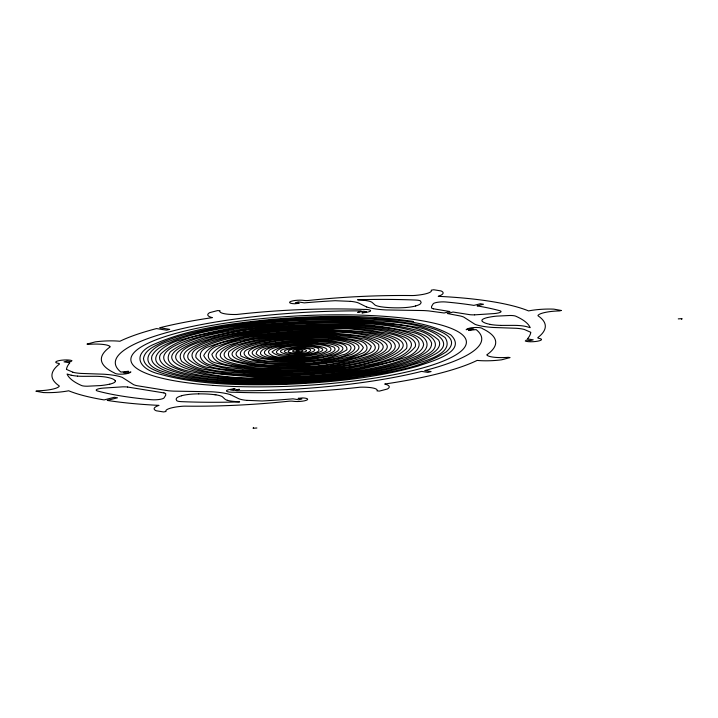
<?xml version="1.0" encoding="UTF-8"?>
<svg xmlns="http://www.w3.org/2000/svg" width="718" height="718" viewBox="0 0 718 718"><rect width="100%" height="100%" fill="white"/><g stroke="black" fill="none" stroke-linecap="round" stroke-linejoin="round"><path stroke-width="1.08" d="M253.535 427.452L253.068 428.269L256.882 427.991M681.633 319.429L682.1 318.613L678.277 318.882M296.094 350.743C298.787 349.11 307.905 350.546 299.621 351.901C285.306 352.547 296.121 347.916 303.391 349.28C315.238 351.703 290.727 354.818 288.241 351.649C287.487 347.332 318.801 346.866 308.659 352.044C299.953 356.406 266.809 352.053 296.444 347.763C334.166 346.623 304.629 357.456 287.828 354.405C261.253 349.253 315.346 342.98 318.828 349.11C320.066 351.946 314.861 352.583 313.048 353.31C306.873 354.845 300.492 355.383 294.147 355.509C291.373 355.661 268.64 355.374 279.149 349.325C289.569 342.01 352.071 346.965 305.994 355.536C295.529 355.563 280.164 359.395 272.023 351.919C281.977 343.859 297.315 345.663 309.584 344.936C361.648 350.635 280.639 362.734 271.26 354.997C258.857 347.512 292.45 344.828 295.547 344.461C304.701 343.823 313.981 343.698 323.064 345.214C325.595 345.717 333.394 346.974 330.388 350.905C314.798 359.009 295.942 358.219 278.79 357.645C259.027 356.55 260.293 348.652 278.728 345.807C296.794 343.24 316.557 340.413 333.978 347.135C338.106 351.012 329.544 353.624 326.78 354.432C316.432 357.393 305.626 358.408 294.91 358.865C291.562 359.108 248.877 359.655 263.515 349.154C283.709 341.615 306.128 341.283 327.354 343.5C355.042 347.979 326.259 357.519 315.696 357.824C302.969 359.673 290.045 360.292 277.202 359.494C270.237 358.417 261.379 359.144 256.12 353.723C256.918 347.189 266.952 347.054 271.942 345.134C284.884 342.387 298.167 341.4 311.379 341.436C318.397 340.44 360.274 344.38 334.687 354.629C310.499 361.217 284.499 362.743 259.817 358.129C233.754 349.172 282.587 341.651 287.855 341.75C302.377 340.341 317.078 339.955 331.581 341.813C336.248 343.186 347.709 342.872 346.929 349.792C326.708 363.039 298.401 360.93 275.021 361.262C257.277 362.114 231.232 352.143 264.439 344.658C291.499 339.479 320.533 336.419 347.332 344.254C355.877 347.036 347.718 354.369 342.441 354.836C328.53 359.547 313.766 361.037 299.182 362.016C284.265 362.716 269.124 362.823 254.441 359.727C249.667 359.637 239.148 354.297 246.804 349.729C273.935 337.702 305.15 338.07 334.283 339.955C371.655 343.85 351.012 357.07 327.839 359.637C300.088 362.796 267.069 368.208 240.997 356.083C237.236 348.401 251.435 346.363 256.299 344.398C273.298 340.027 290.907 338.483 308.408 338.025C313.712 337.236 380.522 338.716 351.838 354.342C319.743 365.049 284.669 366.18 251.309 361.755C209.441 352.601 265.893 339.336 277.57 339.434C296.947 337.065 316.575 336.329 336.033 338.043C344.837 339.991 358.578 338.6 363.398 347.647C358.506 357.169 344.703 357.268 335.521 360.194C315.714 363.972 295.484 365.327 275.344 364.932C262.196 366.324 204.962 358.264 247.62 344.362C283.547 335.638 321.996 332.766 358.3 340.763C367.239 341.84 371.197 350.59 360.894 353.857C344.882 360.912 327.166 362.761 309.943 364.6C289.462 366.27 268.729 366.674 248.347 363.703C242.361 362.043 225.192 361.289 228.934 351.721C240.018 342.549 255.536 341.562 269.142 338.788C291.059 335.647 313.308 334.597 335.414 336.006C347.189 337.981 362.877 336.437 371.296 346.264C368.765 357.097 352.691 357.286 343.904 360.544C305.913 366.79 264.834 371.951 227.705 359.35C217.222 353.328 232.426 345.573 238.475 344.55C258.722 338.196 280.038 336.096 301.147 334.911C321.682 334.193 342.567 334.085 362.68 338.824C370.326 339.515 382.182 347.575 370.129 353.139C331.357 369.034 287.55 369.106 246.328 365.704C192.379 358.444 234.741 340.449 261.173 338.16C285.513 334.274 310.266 332.919 334.893 334.067C349.442 335.8 366.548 334.759 378.574 344.335C381.653 355.607 361.145 357.214 354.216 360.355C330.504 366.036 306.048 368.074 281.716 368.451C272.984 369.905 183.252 365.516 228.952 344.972C273.082 331.743 320.793 329.49 366.207 336.787C418.127 351.084 335.468 366.916 323.45 366.656C297.539 369.546 271.287 370.398 245.314 367.76C235.253 365.022 215.185 366.79 211.855 354.342C221.027 341.553 240.018 341.337 254.073 337.451C280.783 332.874 307.977 331.249 335.046 332.228C358.551 331.061 422.076 343.716 362.473 360.58C315.067 370.784 264.341 375.379 216.917 363.245C202.682 360.176 207.933 348.158 219.161 345.627C241.598 336.895 265.866 334.355 289.677 332.254C316.459 330.513 343.617 330.109 370.129 334.92C376.654 336.266 399.675 341.05 388.241 351.443C370.928 362.554 349.513 364.421 329.661 367.67C301.165 371.134 272.284 372.211 243.662 369.671C231.223 366.772 210.177 368.828 203.724 355.536C211.047 341.624 231.214 341.463 244.73 337.2C273.63 331.716 303.149 329.741 332.542 330.334C352.565 331.671 374.293 331.079 392.36 340.996C403.669 351.649 378.969 357.761 372.489 360.248C345.349 367.903 317.06 370.551 288.968 371.673C263.488 372.13 237.443 372.211 212.681 365.372C199.712 363.775 194.452 351.129 209.198 346.525C260.266 327.731 316.835 326.69 370.452 332.488C439.82 344.73 365.606 366.683 340.538 367.984C308.794 372.498 276.565 373.988 244.569 371.753C228.575 368.944 207.107 370.928 195.87 357.331C194.883 352.053 200.825 348.993 204.639 346.83C214.108 342.091 224.474 339.497 234.759 337.173C265.678 330.693 297.36 328.35 328.907 328.503C344.523 326.528 445.582 335.611 382.873 359.673C326.771 374.778 266.522 378.485 209.333 367.607C197.594 366.647 182.408 354.459 200.053 347.162C223.837 335.818 250.627 333.053 276.493 329.993C308.489 327.085 340.879 326.322 372.795 330.513C381.599 333.296 410.57 333.574 406.576 348.481C391.256 363.066 367.876 364.241 348.149 368.684C314.592 373.836 280.496 375.613 246.588 373.818C227.292 371.251 203.975 372.884 188.52 359.305C185.63 354.62 190.871 350.178 194.569 348.059C203.706 342.719 214.054 339.955 224.231 337.379C257.726 329.661 292.208 326.95 326.519 326.753C352.52 327.453 379.687 327.211 404.171 337.11C422.363 344.802 401.829 357.277 392.163 359.359C362.437 369.312 330.935 372.507 299.81 374.554C268.344 375.963 236.393 376.196 205.447 369.582C195.772 368.505 172.679 358.659 189.965 348.499C213.596 335.557 241.23 332.856 267.491 329.203C302.35 325.514 337.639 324.446 372.534 328.261C383.87 329.706 395.367 331.393 406.011 335.737C410.283 337.613 416.907 340.969 415.327 346.677C402.224 363.146 377.542 363.802 358.515 368.864C322.642 374.993 286.114 377.156 249.756 375.837C227.041 373.629 201.336 374.832 181.762 361.459C172.823 346.525 204.89 341.499 213.255 337.837C247.522 329.104 282.982 325.999 318.254 325.119C348.104 325.128 378.826 325.03 407.51 334.328C426.896 339.542 419.357 353.471 404.342 357.788C340.287 378.916 270.291 381.384 203.822 371.96C123.963 353.121 237.326 328.656 257.609 328.62C295.242 324.06 333.367 322.642 371.152 326.008C384.238 327.363 397.422 329.077 409.915 333.34C415.201 335.521 423.019 337.981 423.656 344.667C422.489 351.632 414.699 354.593 409.143 357.456C396.498 362.94 382.981 366.081 369.519 368.81C331.519 375.999 292.72 378.583 254.082 377.794C227.121 379.993 118.641 364.69 203.724 338.007C271.485 322.292 343.976 316.414 412.195 332.326C430.845 336.212 432.478 350.878 413.981 357.079C383.322 369.941 349.729 373.477 316.925 376.726C279.123 379.58 240.835 380.244 203.275 374.392C193.896 371.529 159.432 368.828 170.256 351.856C192.711 334.848 222.733 332.874 249.577 327.875C289.794 322.588 330.585 320.874 371.053 323.98C385.629 325.272 400.294 327.022 414.331 331.294C420.667 333.682 429.265 335.853 431.608 343.069C432.003 350.16 424.069 353.759 418.836 356.658C406.164 362.68 392.432 366.027 378.781 368.998C338.681 377.103 297.647 380.037 256.784 379.616C227.561 378.153 196.418 378.736 169.529 365.686C150.708 352.915 182.704 341.786 192.074 338.914C229.015 327.785 267.733 324.033 306.119 322.122C342.387 321.081 379.346 320.928 414.78 329.786C430.181 332.174 446.686 345.905 424.903 355.563C394.415 370.075 360.095 373.62 326.941 377.533C286.042 381.231 244.641 382.2 203.849 376.833C191.509 374.913 178.872 372.857 167.59 367.23C162.717 365.139 156.91 359.323 160.85 353.866C180.451 335.279 210.293 333.771 235.495 328.108C278.243 321.565 321.691 319.304 364.879 321.601C389.389 324.886 419.052 322.786 438.644 340.09C442.45 346.597 434.785 352.296 429.768 355.051C417.67 361.728 404.144 365.256 390.798 368.496C348.984 377.83 306.012 381.204 263.237 381.411C230.299 380.513 195.879 380.836 164.88 368.253C141.868 358.444 168.048 342.71 180.236 340.081C256.29 318.155 338.304 313.829 416.305 327.184C428.565 328.539 457.563 341.041 435.709 353.812C405.867 370.111 371.009 373.522 337.864 378.126C293.967 382.757 249.523 384.094 205.59 379.284C191.338 377.462 176.897 375.334 163.524 369.86C158.166 367.508 149.856 363.254 151.884 356.092C155.869 347.799 165.571 344.595 173.424 341.086C189.534 334.938 206.47 331.285 223.406 328.225C268.442 320.542 314.304 317.823 359.942 319.492C388.393 322.283 420.613 320.758 445.106 337.55C456.72 355.652 415.507 363.003 405.526 367.14C362.626 378.063 318.227 381.94 274.079 383.026C236.778 382.999 198.392 383.134 162.573 371.484C136.501 363.38 149.47 347.368 168.308 341.499C206.237 327.345 247.01 323.091 287.101 319.824C330.271 317.23 374.033 316.71 416.727 324.545C427.524 326.726 465.336 334.812 446.273 351.829C417.661 370.066 382.38 373.163 349.621 378.494C302.861 384.139 255.491 385.898 208.534 381.698C192.307 380.019 175.946 377.883 160.455 372.588C153.912 369.878 144.21 366.817 143.465 358.515C144.964 349.881 154.63 346.211 161.541 342.657C177.247 335.853 194.013 331.958 210.733 328.584C257.825 319.689 305.913 316.485 353.794 317.482C386.248 319.681 421.502 318.684 450.742 334.857C468.845 352.26 428.727 361.989 418.208 366.063C374.275 378.413 328.494 382.685 283.036 384.489C241.984 385.198 200.017 385.324 160.159 374.257C138.403 369.357 130.685 353.669 154.882 343.904C191.921 327.731 232.82 323.441 272.634 319.259C319.492 315.498 366.925 314.583 413.55 321.476M299.155 351.048L296.175 351.012M474.607 314.852L494.011 313.586A8.042 1.669 -3.1 0 0 499.8 310.714A194.605 40.459 -3.1 0 0 477.093 305.886L483.492 304.252L480.351 303.741L473.943 305.383A194.605 40.459 -3.1 0 0 445.681 301.973A8.042 1.669 -3.1 0 0 433.214 303.768L431.563 306.451L431.536 307.896A10.887 2.262 -3.1 0 0 433.519 308.839M198.751 393.859L196.274 393.904A17.304 3.599 -3.1 0 0 181.546 395.717M500.832 325.407L513.846 325.371A21.504 4.47 -3.1 0 1 519.653 325.586A24.259 5.044 -3.1 0 1 526.025 326.493L530.171 327.65A194.605 40.459 -3.1 0 0 515.721 316.18A8.042 1.669 -3.1 0 0 509.825 315.489L496.614 316.126A19.924 4.146 -3.1 0 0 487.504 317.571M350.213 301.354L335.153 300.707A194.605 40.459 -3.1 0 0 304.288 302.87L298.464 301.928L295.367 302.727L299.137 303.337L294.533 303.768A8.472 1.759 -3.1 0 1 291.104 301.327A8.472 1.759 -3.1 0 1 304.109 300.438A4.829 1.005 -3.1 0 0 308.713 300.456A188.915 39.275 -3.1 0 1 411.746 295.547A8.042 1.669 -3.1 0 0 416.53 295.286A18.623 3.868 -3.1 0 0 431.24 290.198L433.708 289.749L441.005 290.916A25.686 5.34 -3.1 0 1 438.24 296.328A188.915 39.275 -3.1 0 1 528.574 310.912A25.686 5.34 -3.1 0 1 553.865 309.144L561.35 310.481L559.519 310.921A18.623 3.868 -3.1 0 0 538.437 314.978A8.042 1.669 -3.1 0 0 538.294 315.983A188.915 39.275 -3.1 0 1 537.97 337.487A4.829 1.005 -3.1 0 0 539.092 338.393A8.472 1.759 -3.1 0 1 537.782 341.167A8.472 1.759 -3.1 0 1 525.28 341.041L526.348 340.027L530.117 340.637L533.223 339.847L527.398 338.905A194.605 40.459 -3.1 0 0 530.799 332.308L524.337 329.472A22.796 4.739 -3.1 0 0 516.062 328.27L493.454 327.489A44.319 9.217 -3.1 0 1 474.966 324.294L463.666 317.042A42.802 8.903 -3.1 0 0 460.678 316.064L447.296 313.506L453.04 312.034L469.967 314.699A10.824 2.253 -3.1 0 0 474.607 314.852M247.037 400.348L262.097 400.985A194.605 40.459 -3.1 0 0 292.962 398.822L298.787 399.764L301.883 398.975L298.114 398.364L302.718 397.925A8.472 1.759 -3.1 0 1 306.146 400.366A8.472 1.759 -3.1 0 1 293.15 401.254A4.829 1.005 -3.1 0 0 288.537 401.236A188.915 39.275 -3.1 0 1 185.504 406.155A8.042 1.669 -3.1 0 0 180.721 406.406A18.623 3.868 -3.1 0 0 166.02 411.495L163.542 411.944L156.246 410.777A25.686 5.34 -3.1 0 1 159.01 405.374A188.915 39.275 -3.1 0 1 107.26 400.411L117.474 397.808L114.333 397.296L104.119 399.908A188.915 39.275 -3.1 0 1 68.677 390.78A25.686 5.34 -3.1 0 1 43.385 392.549L35.9 391.22L37.731 390.78A18.623 3.868 -3.1 0 0 58.813 386.715A8.042 1.669 -3.1 0 0 58.957 385.71A188.915 39.275 -3.1 0 1 59.28 364.214A4.829 1.005 -3.1 0 0 58.167 363.299A8.472 1.759 -3.1 0 1 59.468 360.526A8.472 1.759 -3.1 0 1 71.971 360.66L70.903 361.666L67.133 361.055L64.028 361.854L69.852 362.787A194.605 40.459 -3.1 0 0 66.451 369.384L72.913 372.22M127.598 387.029L163.937 392.917M214.942 394.712L215.885 394.846M490.08 324.392L490.933 324.545A26.333 5.475 -3.1 0 0 500.841 325.398M433.546 308.83L449.899 311.531L444.155 312.994L428.852 310.93A42.802 8.903 -3.1 0 0 423.503 310.553L386.185 309.952A44.319 9.217 -3.1 0 1 366.772 306.999M71.199 375.209L67.079 374.042A194.605 40.459 -3.1 0 0 81.538 385.521A8.042 1.669 -3.1 0 0 87.425 386.212L100.637 385.566A19.924 4.146 -3.1 0 0 109.746 384.121M366.692 307.017L358.542 302.996A23.73 4.936 -3.1 0 0 350.312 301.318M230.559 394.685L238.708 398.696A23.73 4.936 -3.1 0 0 246.938 400.384M482.316 321.377L481.993 320.874A17.304 3.599 -3.1 0 1 487.387 317.553M115.257 380.818L114.934 380.316A35.442 7.368 -3.1 0 0 107.099 377.327L106.318 377.147A26.333 5.475 -3.1 0 0 96.409 376.295L83.405 376.322A21.504 4.47 -3.1 0 1 77.598 376.106M72.859 372.238A22.796 4.739 -3.1 0 0 81.188 373.432L103.796 374.213A44.319 9.217 -3.1 0 1 122.284 377.399L133.584 384.66A42.802 8.903 -3.1 0 0 136.573 385.629L168.398 390.771A42.802 8.903 -3.1 0 0 173.747 391.139L211.065 391.75A44.319 9.217 -3.1 0 1 230.478 394.694M127.624 387.02A10.887 2.262 -3.1 0 0 122.643 386.84L103.239 388.106A8.042 1.669 -3.1 0 0 97.451 390.978A194.605 40.459 -3.1 0 0 151.57 399.72A8.042 1.669 -3.1 0 0 164.036 397.925L165.687 395.25L165.723 393.805A10.824 2.253 -3.1 0 0 163.964 392.917M227.319 400.303A24.259 5.044 -3.1 0 0 233.126 401.353L239.641 401.909A194.605 40.459 -3.1 0 1 181.358 401.64A8.042 1.669 -3.1 0 1 176.718 400.626L176.098 399.127L176.808 397.871A19.924 4.146 -3.1 0 1 181.672 395.744M227.364 400.294A21.504 4.47 -3.1 0 1 225.012 399.199L222.23 396.614A26.333 5.475 -3.1 0 0 215.921 394.837M198.742 393.868A35.442 7.368 -3.1 0 1 214.879 394.729M77.571 376.115A24.259 5.044 -3.1 0 1 71.226 375.209M115.248 380.818A17.304 3.599 -3.1 0 1 109.872 384.148M415.704 305.976A17.304 3.599 -3.1 0 1 400.985 307.789L398.499 307.842A35.442 7.368 -3.1 0 1 382.371 306.963L381.366 306.846A26.333 5.475 -3.1 0 1 375.047 305.078L372.229 302.502A21.504 4.47 -3.1 0 0 369.896 301.398A24.259 5.044 -3.1 0 0 364.134 300.339L357.609 299.783A194.605 40.459 -3.1 0 1 415.893 300.061A8.042 1.669 -3.1 0 1 420.533 301.066L421.152 302.574L420.443 303.822A19.924 4.146 -3.1 0 1 415.578 305.958M490.152 324.374A35.442 7.368 -3.1 0 1 482.37 321.377M239.202 389.309L235.639 390.493L236.823 390.771A194.605 40.459 -3.1 0 0 421.61 371.385L427.874 372.391L431.087 371.574L424.832 370.56A194.605 40.459 -3.1 0 0 476.142 329.607L468.585 330.361L473.754 329.041L470.721 328.557L466.161 329.724A10.743 2.235 -3.1 0 1 471.277 327.803A8.257 1.714 -3.1 0 1 482.487 328.664A188.915 39.275 -3.1 0 1 486.786 354.845A19.278 4.012 -3.1 0 0 508.254 357.331L510.058 357.573L501.729 359.79A26.063 5.421 -3.1 0 1 477.147 360.409A188.915 39.275 -3.1 0 1 384.722 384.031A26.063 5.421 -3.1 0 1 387.307 389.03L379.445 391.086L377.004 390.879A19.278 4.012 -3.1 0 0 360.212 387.19A188.915 39.275 -3.1 0 1 233.718 392.243A8.257 1.714 -3.1 0 1 227.067 390.224A10.743 2.235 -3.1 0 1 235.1 388.779L230.541 389.946L233.574 390.43L239.202 389.309M357.851 312.33L363.479 311.235L366.512 311.72L361.944 312.886A10.743 2.235 -3.1 0 0 369.985 311.441A8.257 1.714 -3.1 0 0 363.335 309.413A188.915 39.275 -3.1 0 0 236.832 314.475A19.278 4.012 -3.1 0 1 220.049 310.786L217.608 310.58L209.737 312.626A26.063 5.421 -3.1 0 0 212.331 317.634A188.915 39.275 -3.1 0 0 159.764 327.749L169.744 329.365L166.522 330.181L156.542 328.575A188.915 39.275 -3.1 0 0 119.906 341.256A26.063 5.421 -3.1 0 0 95.314 341.876L86.995 344.093L88.799 344.335A19.278 4.012 -3.1 0 1 110.267 346.821A188.915 39.275 -3.1 0 0 114.566 373.001A8.257 1.714 -3.1 0 0 125.776 373.863A10.743 2.235 -3.1 0 0 130.891 371.942L126.332 373.109L123.299 372.624L128.468 371.296L120.911 372.059A194.605 40.459 -3.1 0 1 360.23 310.885L361.414 311.172L357.878 312.276M213.084 385.369A168.003 34.931 -3.1 0 0 466.386 342.558A168.003 34.931 -3.1 0 0 216.405 324.617A168.003 34.931 -3.1 0 0 213.084 385.369"/></g></svg>
